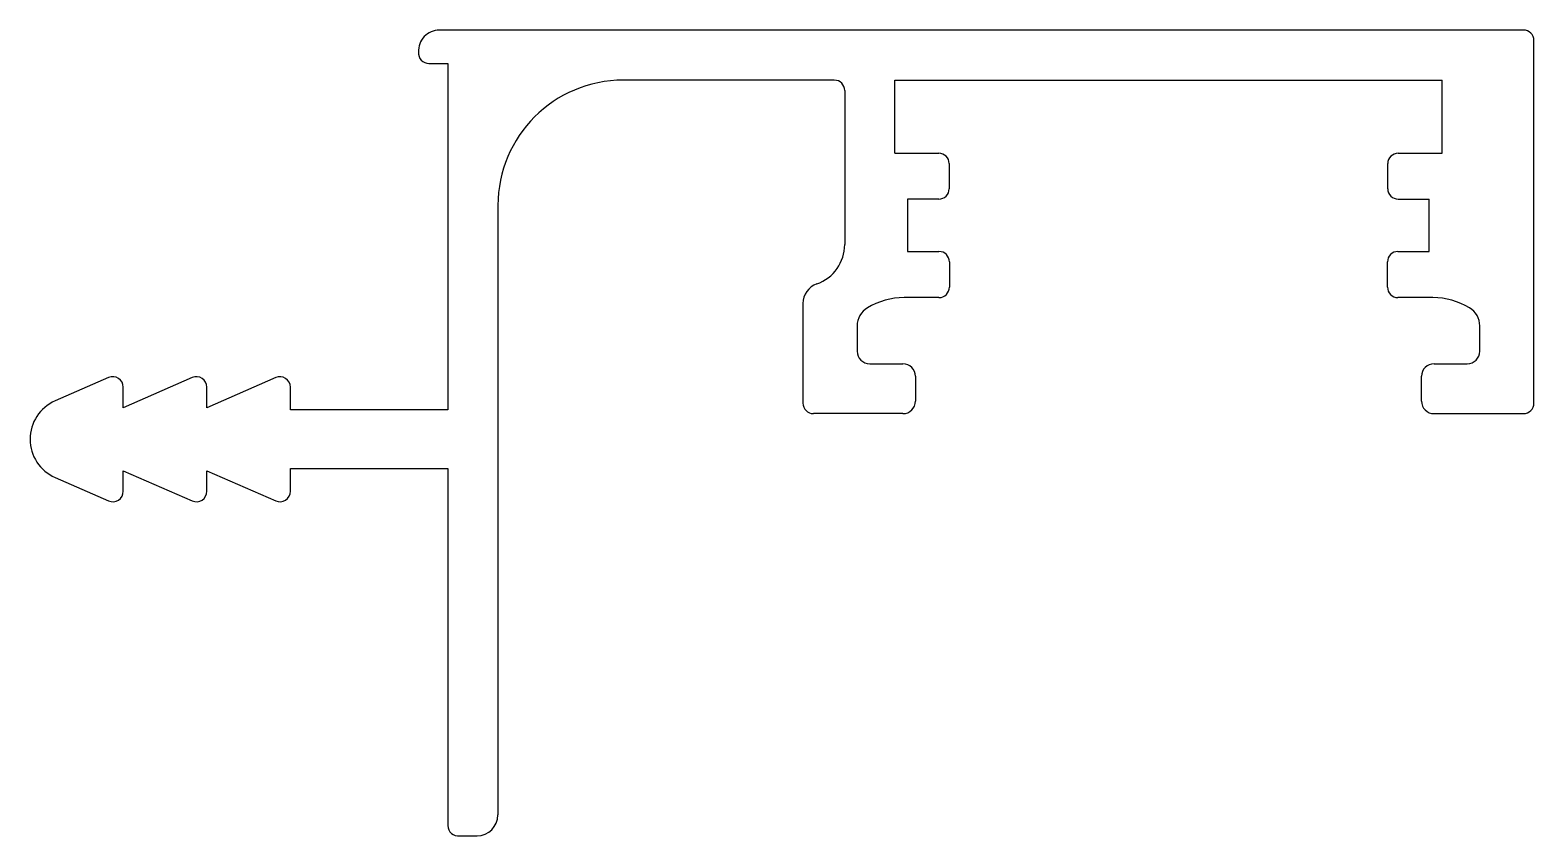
# Model space of a CAD drawing. Extents: x 2515.4 to 2551.4, y 1442.5 to 1461.8.
import ezdxf

# ---------------------------------------------------------------- set-up
doc = ezdxf.new("R2010")
doc.units = 0
doc.layers.get('0').update_dxf_attribs({"linetype": 'CONTINUOUS'})

msp = doc.modelspace()

# ---------------------------------------------------------------- linework, layer by layer
at = {"color": 0}
for p, q in [((2551.158, 1461.843), (2525.204, 1461.843)), ((2551.408, 1452.905), (2551.408, 1461.593)), ((2524.954, 1461.043), (2525.404, 1461.043)), ((2525.404, 1461.043), (2525.404, 1452.743)), ((2534.658, 1460.643), (2529.604, 1460.643)), ((2534.908, 1460.393), (2534.908, 1456.706)), ((2536.108, 1458.893), (2536.108, 1460.643)), ((2536.108, 1460.643), (2549.208, 1460.643)), ((2549.208, 1458.893), (2549.208, 1460.643)), ((2536.108, 1458.893), (2537.158, 1458.893)), ((2548.158, 1458.893), (2549.208, 1458.893)), ((2537.408, 1458.643), (2537.408, 1458.043)), ((2547.908, 1458.043), (2547.908, 1458.643)), ((2526.604, 1457.643), (2526.604, 1443.043)), ((2536.414, 1457.793), (2536.414, 1456.54)), ((2537.158, 1457.793), (2536.414, 1457.793)), ((2548.158, 1457.793), (2548.902, 1457.793)), ((2548.902, 1456.54), (2548.902, 1457.793)), ((2536.414, 1456.54), (2537.164, 1456.54)), ((2548.152, 1456.54), (2548.902, 1456.54)), ((2537.414, 1456.29), (2537.414, 1455.686)), ((2547.902, 1455.686), (2547.902, 1456.29)), ((2533.908, 1455.292), (2533.908, 1452.905)), ((2537.164, 1455.436), (2536.328, 1455.437)), ((2548.988, 1455.437), (2548.152, 1455.436)), ((2535.205, 1454.76), (2535.205, 1454.15)), ((2550.111, 1454.15), (2550.111, 1454.76)), ((2535.505, 1453.85), (2536.299, 1453.85)), ((2549.016, 1453.85), (2549.811, 1453.85)), ((2517.284, 1453.52), (2516.003, 1452.959)), ((2519.284, 1453.52), (2517.635, 1452.798)), ((2521.284, 1453.52), (2519.635, 1452.798)), ((2536.599, 1453.55), (2536.599, 1452.955)), ((2548.716, 1452.955), (2548.716, 1453.55)), ((2517.635, 1452.798), (2517.635, 1453.291)), ((2519.635, 1452.798), (2519.635, 1453.291)), ((2521.635, 1452.743), (2521.635, 1453.291)), ((2525.404, 1452.743), (2521.635, 1452.743)), ((2536.299, 1452.655), (2534.158, 1452.655)), ((2549.016, 1452.655), (2551.158, 1452.655)), ((2521.635, 1450.795), (2521.635, 1451.343)), ((2521.635, 1451.343), (2525.404, 1451.343)), ((2525.404, 1451.343), (2525.404, 1442.791)), ((2516.003, 1451.127), (2517.284, 1450.566)), ((2517.635, 1450.795), (2517.635, 1451.288)), ((2517.635, 1451.288), (2519.284, 1450.566)), ((2519.635, 1450.795), (2519.635, 1451.288)), ((2519.635, 1451.288), (2521.284, 1450.566)), ((2525.69, 1442.543), (2526.104, 1442.543))]:
    msp.add_line(p, q, dxfattribs=at)
for centre, radius, start, end in [((2525.204, 1461.343), 0.5, 90, 183.3588), ((2551.158, 1461.593), 0.25, 0, 90), ((2524.954, 1461.293), 0.25, 175.2492, 270), ((2529.604, 1457.643), 3, 90, 180), ((2534.658, 1460.393), 0.25, 0, 90), ((2537.158, 1458.643), 0.25, 0, 90), ((2548.158, 1458.643), 0.25, 90, 180), ((2537.158, 1458.043), 0.25, 270, 0), ((2548.158, 1458.043), 0.25, 180, 270), ((2533.908, 1456.706), 1, 289.4712, 360), ((2537.164, 1456.29), 0.25, 0, 90), ((2548.152, 1456.29), 0.25, 90, 180), ((2534.408, 1455.292), 0.5, 109.4712, 180), ((2537.164, 1455.686), 0.25, 269.9303, 0.0009), ((2548.152, 1455.686), 0.25, 179.9991, 270.0697), ((2536.349, 1453.676), 1.761, 90.7005, 120.7271), ((2548.967, 1453.676), 1.761, 59.2729, 89.2995), ((2535.705, 1454.76), 0.5, 120.7271, 180), ((2549.611, 1454.76), 0.5, 0, 59.2729), ((2535.505, 1454.15), 0.3, 180, 270), ((2536.299, 1453.55), 0.3, 0, 90), ((2549.016, 1453.55), 0.3, 90, 180), ((2549.811, 1454.15), 0.3, 270, 0), ((2517.385, 1453.291), 0.25, 0, 113.6294), ((2519.385, 1453.291), 0.25, 0, 113.6294), ((2521.385, 1453.291), 0.25, 0, 113.6294), ((2516.404, 1452.043), 1, 113.6294, 246.3706), ((2534.158, 1452.905), 0.25, 180, 270), ((2536.299, 1452.955), 0.3, 270, 0), ((2549.016, 1452.955), 0.3, 180, 270), ((2551.158, 1452.905), 0.25, 270, 0), ((2517.385, 1450.795), 0.25, 246.3706, 0), ((2519.385, 1450.795), 0.25, 246.3706, 0), ((2521.385, 1450.795), 0.25, 246.3706, 0), ((2526.104, 1443.043), 0.5, 270, 0), ((2525.654, 1442.791), 0.25, 180, 278.2132)]:
    msp.add_arc(centre, radius, start, end, dxfattribs=at)

doc.saveas('drawing.dxf')
